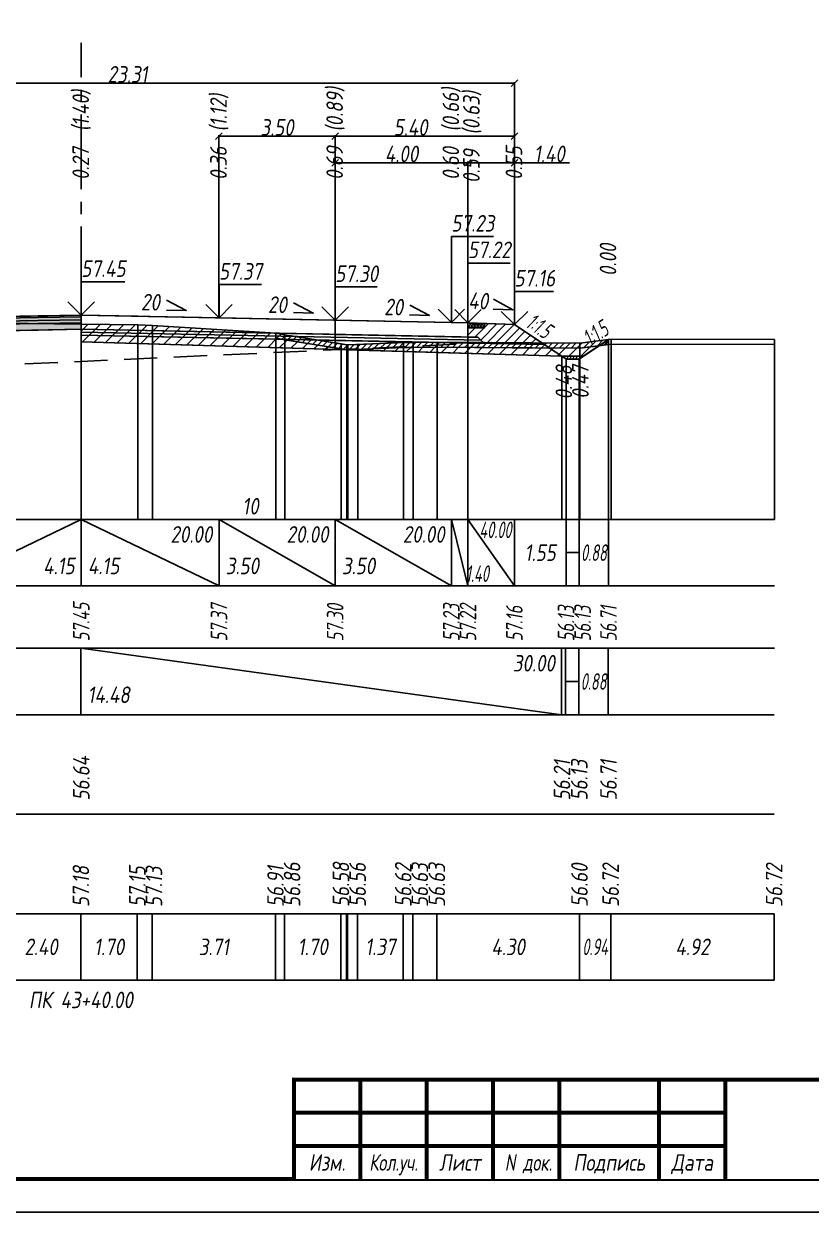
# Model space of a CAD drawing. Extents: x -717 to 1451, y -133302 to 233.
# Drawn here: x 159.3 to 277.9, y -68218.4 to -68039.3 of the extents above; entities that cross this region are included whole.
import ezdxf
from ezdxf.enums import TextEntityAlignment as Align

# ---------------------------------------------------------------- set-up
doc = ezdxf.new("R2010")
doc.units = 0
doc.linetypes.add('осевая2', pattern=[1.125, 0.75, -0.125, 0.125, -0.125])
doc.linetypes.add('штриховая', pattern=[0.75, 0.5, -0.25])
for name, color, linetype in [('Зарамочное оформление', 7, 'Continuous'), ('Интерполированный поперечник', 2, 'Continuous'), ('Код_510', 7, 'Continuous'), ('Код_514', 1, 'Continuous'), ('Код_516', 1, 'Continuous'), ('Контур_0', 7, 'Continuous'), ('Контур_2521', 7, 'Continuous'), ('Контур_2564', 7, 'Continuous'), ('Контур_2660', 7, 'Continuous'), ('Контур_2665', 7, 'Continuous'), ('Контур_400', 7, 'Continuous'), ('Контур_508', 7, 'Continuous'), ('Контур_512', 7, 'Continuous'), ('Контур_513', 7, 'Continuous'), ('Красный поперечник', 1, 'Continuous'), ('Объём_2501', 7, 'Continuous'), ('Объём_2564', 7, 'Continuous'), ('Объём_2650', 7, 'Continuous'), ('Объём_2660', 7, 'Continuous'), ('Объём_2661', 7, 'Continuous'), ('Объём_2662', 7, 'Continuous'), ('Объём_2663', 7, 'Continuous'), ('Объём_2664', 7, 'Continuous'), ('Объём_2665', 7, 'Continuous'), ('Объём_2666', 7, 'Continuous'), ('Объём_2753', 7, 'Continuous'), ('Ось', 1, 'осевая2'), ('Откосы', 7, 'Continuous'), ('Отметки покрытия', 7, 'Continuous'), ('Подписи поперечников', 7, 'Continuous'), ('Рабочие отметки', 7, 'Continuous'), ('Рабочие отметки доп.', 7, 'Continuous'), ('Слои выравнивания', 7, 'Continuous'), ('Таблица', 7, 'Continuous'), ('Уклоны проезжей части', 7, 'Continuous'), ('Черный поперечник', 3, 'Continuous')]:
    doc.layers.add(name, color=color, linetype=linetype)
for name, color, linetype, true_color in [('Контур_2540', 2, 'Continuous', 0xffff00), ('Контур_2560', 2, 'Continuous', 0xffff00), ('Контур_2561', 7, 'Continuous', 0xff8040), ('Контур_2562', 3, 'Continuous', 0x00ff00), ('Контур_2563', 7, 'Continuous', 0xff8000), ('Контур_2570', 7, 'Continuous', 0x80ff00), ('Контур_2725', 7, 'Continuous', 0x323232), ('Контур_2736', 4, 'Continuous', 0x00ffff), ('Контур_2760', 7, 'Continuous', 0x323232), ('Контур_2761', 7, 'Continuous', 0x323232), ('Контур_2762', 7, 'Continuous', 0x323232), ('Контур_2763', 7, 'Continuous', 0x323232), ('Контур_402', 7, 'Continuous', 0xff6464), ('Контур_703', 4, 'Continuous', 0x00ffff), ('Контур_707', 4, 'Continuous', 0x00ffff), ('Контур_720', 131, 'Continuous', 0xaaffff), ('Объём_2500', 7, 'Continuous', 0xc0c0c0), ('Объём_2520', 7, 'Continuous', 0x80ffff), ('Объём_2540', 2, 'Continuous', 0xffff00), ('Объём_2560', 2, 'Continuous', 0xffff00), ('Объём_2561', 7, 'Continuous', 0xff8040), ('Объём_2562', 3, 'Continuous', 0x00ff00), ('Объём_2563', 7, 'Continuous', 0xff8000), ('Объём_2570', 7, 'Continuous', 0x80ff00), ('Объём_2600', 7, 'Continuous', 0x808000), ('Объём_2620', 2, 'Continuous', 0xffff00), ('Объём_2746', 2, 'Continuous', 0xffff00)]:
    doc.layers.add(name, color=color, linetype=linetype, true_color=true_color)
doc.styles.get("Standard").update_dxf_attribs({"font": 'txt', "height": 2.5})
doc.styles.add('М', font='romand.shx', dxfattribs={"width": 0.8, "oblique": 10, "height": 2.5})
doc.dimstyles.get("Standard").update_dxf_attribs({"dimtxt": 0.18, "dimasz": 0.18, "dimexe": 0.18, "dimexo": 0.0625, "dimgap": 0.09, "dimtad": 0, "dimtih": 1, "dimtoh": 1, "dimdec": 4, "dimzin": 0, "dimdsep": 46, "dimtxsty": 'Standard', "dimcen": 0.09, "dimadec": 0, "dimazin": 0, "dimtfac": 1, "dimtdec": 4, "dimtofl": 0, "dimtmove": 0, "dimatfit": 3, "dimfxl": 1, "dimtolj": 1, "dimtzin": 0, "dimarcsym": 0})

# ---------------------------------------------------------------- blocks, each defined once
blk = doc.blocks.new('_Oblique')
at = {"color": 0, "linetype": 'ByBlock', "lineweight": -2}
blk.add_line((-0.5, -0.5), (0.5, 0.5), dxfattribs=at)
blk = doc.blocks.new('*D2939')
at = {"color": 0, "lineweight": -2, "transparency": 16777216}
for p, q in [((226.16, -68084.35), (226.16, -68060.05)), ((226.16, -68060.23), (233.16, -68060.23)), ((233.16, -68084.63), (233.16, -68060.05)), ((233.16, -68060.23), (241.44, -68060.23))]:
    blk.add_line(p, q, dxfattribs=at)
at = {"layer": 'Defpoints', "color": 0, "transparency": 16777216}
for p in [(233.16, -68060.23), (226.16, -68084.41), (233.16, -68084.69)]:
    blk.add_point(p, dxfattribs=at)
at = {"color": 0, "lineweight": -2, "transparency": 16777216, "rotation": 180}
blk.add_blockref('_Oblique', (226.16, -68060.23), dxfattribs=at)
at = {"color": 0, "lineweight": -2, "transparency": 16777216}
blk.add_blockref('_Oblique', (233.16, -68060.23), dxfattribs=at)
at = {"color": 0, "transparency": 16777216, "insert": (238.43, -68058.89), "char_height": 2.5, "width": 0.69, "attachment_point": 5, "style": 'М'}
blk.add_mtext('\\A1;1.40', dxfattribs=at)
blk = doc.blocks.new('*D2941')
at = {"color": 0, "lineweight": -2, "transparency": 16777216}
for p, q in [((206.16, -68083.95), (206.16, -68060.06)), ((206.16, -68060.24), (226.16, -68060.24)), ((226.16, -68084.35), (226.16, -68060.06))]:
    blk.add_line(p, q, dxfattribs=at)
at = {"layer": 'Defpoints', "color": 0, "transparency": 16777216}
for p in [(226.16, -68060.24), (206.16, -68084.01), (226.16, -68084.41)]:
    blk.add_point(p, dxfattribs=at)
at = {"color": 0, "lineweight": -2, "transparency": 16777216, "rotation": 180}
blk.add_blockref('_Oblique', (206.16, -68060.24), dxfattribs=at)
at = {"color": 0, "lineweight": -2, "transparency": 16777216}
blk.add_blockref('_Oblique', (226.16, -68060.24), dxfattribs=at)
at = {"color": 0, "transparency": 16777216, "insert": (216.16, -68058.9), "char_height": 2.5, "width": 0.72, "attachment_point": 5, "style": 'М'}
blk.add_mtext('\\A1;4.00', dxfattribs=at)
blk = doc.blocks.new('*D2943')
at = {"color": 0, "lineweight": -2, "transparency": 16777216}
for p, q in [((188.66, -68083.6), (188.66, -68056.06)), ((206.16, -68056.24), (188.66, -68056.24)), ((206.16, -68083.95), (206.16, -68056.06))]:
    blk.add_line(p, q, dxfattribs=at)
at = {"layer": 'Defpoints', "color": 0, "transparency": 16777216}
for p in [(188.66, -68056.24), (188.66, -68083.66), (206.16, -68084.01)]:
    blk.add_point(p, dxfattribs=at)
at = {"color": 0, "lineweight": -2, "transparency": 16777216, "rotation": 180}
blk.add_blockref('_Oblique', (188.66, -68056.24), dxfattribs=at)
at = {"color": 0, "lineweight": -2, "transparency": 16777216}
blk.add_blockref('_Oblique', (206.16, -68056.24), dxfattribs=at)
at = {"color": 0, "transparency": 16777216, "insert": (197.41, -68054.9), "char_height": 2.5, "width": 0.75, "attachment_point": 5, "style": 'М'}
blk.add_mtext('\\A1;3.50', dxfattribs=at)
blk = doc.blocks.new('*D2944')
at = {"color": 0, "lineweight": -2, "transparency": 16777216}
for p, q in [((206.16, -68083.95), (206.16, -68056.06)), ((233.16, -68056.24), (206.16, -68056.24)), ((233.16, -68084.63), (233.16, -68056.06))]:
    blk.add_line(p, q, dxfattribs=at)
at = {"layer": 'Defpoints', "color": 0, "transparency": 16777216}
for p in [(206.16, -68056.24), (206.16, -68084.01), (233.16, -68084.69)]:
    blk.add_point(p, dxfattribs=at)
at = {"color": 0, "lineweight": -2, "transparency": 16777216, "rotation": 180}
blk.add_blockref('_Oblique', (206.16, -68056.24), dxfattribs=at)
at = {"color": 0, "lineweight": -2, "transparency": 16777216}
blk.add_blockref('_Oblique', (233.16, -68056.24), dxfattribs=at)
at = {"color": 0, "transparency": 16777216, "insert": (217.53, -68054.9), "char_height": 2.5, "width": 0.75, "attachment_point": 5, "style": 'М'}
blk.add_mtext('\\A1;5.40', dxfattribs=at)
blk = doc.blocks.new('*D2946')
at = {"color": 0, "lineweight": -2, "transparency": 16777216}
for p, q in [((116.61, -68084.35), (116.61, -68048.06)), ((116.61, -68048.24), (233.16, -68048.24)), ((233.16, -68084.63), (233.16, -68048.06))]:
    blk.add_line(p, q, dxfattribs=at)
at = {"layer": 'Defpoints', "color": 0, "transparency": 16777216}
for p in [(233.16, -68048.24), (116.61, -68084.41), (233.16, -68084.69)]:
    blk.add_point(p, dxfattribs=at)
at = {"color": 0, "lineweight": -2, "transparency": 16777216, "rotation": 180}
blk.add_blockref('_Oblique', (116.61, -68048.24), dxfattribs=at)
at = {"color": 0, "lineweight": -2, "transparency": 16777216}
blk.add_blockref('_Oblique', (233.16, -68048.24), dxfattribs=at)
at = {"color": 0, "transparency": 16777216, "insert": (174.89, -68046.9), "char_height": 2.5, "width": 0.9, "attachment_point": 5, "style": 'М'}
blk.add_mtext('\\A1;23.31', dxfattribs=at)
blk = doc.blocks.new('Штамп')
at = {"linetype": 'Continuous'}
blk.add_wipeout([(199.95, -411.25), (384.95, -411.25), (384.95, -426.25), (199.95, -426.25)], dxfattribs=at).dxf.layer = 'Зарамочное оформление'
at = {"layer": 'Зарамочное оформление', "linetype": 'Continuous', "lineweight": -3, "const_width": 0.6, "flags": 128}
for points in [[(199.95, -426.25), (199.95, -411.25), (384.95, -411.25)], [(209.95, -411.25), (209.95, -426.25)], [(219.95, -411.25), (219.95, -426.25)], [(229.95, -411.25), (229.95, -426.25)], [(239.95, -411.25), (239.95, -426.25)], [(254.95, -411.25), (254.95, -426.25)], [(264.95, -411.25), (264.95, -426.25)], [(374.95, -411.25), (374.95, -426.25)], [(199.95, -416.25), (264.95, -416.25)], [(374.95, -418.25), (384.95, -418.25)], [(199.95, -421.25), (264.95, -421.25)]]:
    blk.add_lwpolyline(points, dxfattribs=at)
at = {"linetype": 'Continuous', "insert": (319.95, -419.17), "char_height": 5, "width": 110, "attachment_point": 5, "style": 'М'}
blk.add_mtext('{\\Q10;\\W0.8;43/23-Р-ЗП2-1}', dxfattribs=at)
at = {"layer": 'Зарамочное оформление', "linetype": 'Continuous', "style": 'М', "oblique": 10}
for s, width, p in [('Лист', 0.8, (379.95, -414.66)), ('Изм.', 0.8, (204.95, -423.75)), ('Кол.уч.', 0.7, (214.95, -423.75)), ('Лист', 0.8, (224.95, -423.75)), ('N док.', 0.7, (235.28, -423.75)), ('Подпись', 0.8, (247.45, -423.75)), ('Дата', 0.8, (259.95, -423.75))]:
    blk.add_text(s, height=2.5, dxfattribs=dict(at, width=width)).set_placement(p, align=Align.MIDDLE_CENTER)
blk = doc.blocks.new('шифр')
blk.add_blockref('Штамп', (0, -67847))

msp = doc.modelspace()

# ---------------------------------------------------------------- hatches: boundary and pattern name
at = {"layer": 'Объём_2563'}
h = msp.add_hatch(dxfattribs=at)
h.set_pattern_fill('ANSI31', color=256, scale=0.3)
h.paths.add_polyline_path([(228.582, -68087.444), (227.664, -68086.526), (226.164, -68086.496), (226.164, -68085.099), (228.664, -68085.099), (228.668, -68084.446), (233.164, -68084.626), (237.664, -68087.626)])
at = {"layer": 'Объём_2570'}
h = msp.add_hatch(dxfattribs=at)
h.set_pattern_fill('ANSI31', color=256, scale=0.2)
h.paths.add_polyline_path([(247.342, -68087.622), (243.021, -68088.189), (221.528, -68088.019), (217.929, -68088.053), (216.467, -68088.084), (208.059, -68088.445), (207.906, -68088.41), (198.593, -68086.894), (197.226, -68086.661), (197.226, -68085.911), (198.593, -68086.144), (207.906, -68087.66), (208.059, -68087.695), (216.467, -68087.334), (217.929, -68087.303), (221.528, -68087.269), (243.021, -68087.439), (247.342, -68086.872)])
at = {"layer": 'Объём_2600'}
h = msp.add_hatch(dxfattribs=at)
h.set_pattern_fill('ANSI31', color=6, scale=0.4)
h.paths.add_polyline_path([(208.011, -68088.434), (167.914, -68087.231), (167.914, -68084.551), (176.414, -68084.671), (178.651, -68084.781), (197.226, -68085.911), (197.226, -68086.661), (198.593, -68086.894), (207.906, -68088.41)])
h = msp.add_hatch(dxfattribs=at)
h.set_pattern_fill('HONEY', color=5, scale=0.3)
h.paths.add_polyline_path([(245.941, -68087.806), (247.342, -68086.872), (247.342, -68087.622)])
h = msp.add_hatch(dxfattribs=at)
h.set_pattern_fill('ANSI31', color=6, scale=0.4)
h.paths.add_polyline_path([(243.544, -68089.403), (240.33, -68089.403), (208.192, -68088.439), (216.467, -68088.084), (217.929, -68088.053), (221.528, -68088.019), (243.021, -68088.189), (245.941, -68087.806)])
at = {"layer": 'Объём_2620'}
h = msp.add_hatch(dxfattribs=at)
h.set_pattern_fill('ANSI31', color=2, scale=0.1)
h.paths.add_polyline_path([(240.33, -68089.403), (243.544, -68089.403), (242.937, -68089.808), (240.937, -68089.808)])
at = {"layer": 'Слои выравнивания'}
for color, points in [(2, [(130.525, -68083.929), (132.688, -68083.885), (147.164, -68083.596), (153.608, -68083.467), (155.911, -68083.421), (161.433, -68083.311), (167.914, -68083.181), (167.914, -68083.431), (161.433, -68083.561), (155.911, -68083.671), (153.608, -68083.717), (147.164, -68083.846), (132.688, -68084.135), (130.525, -68084.179)]), (3, [(130.525, -68084.179), (132.688, -68084.135), (147.164, -68083.846), (153.608, -68083.717), (155.911, -68083.671), (161.433, -68083.561), (167.914, -68083.431), (167.914, -68083.881), (161.433, -68084.011), (155.911, -68084.121), (153.608, -68084.167), (147.164, -68084.296), (132.688, -68084.585), (130.525, -68084.629)]), (4, [(130.525, -68084.629), (132.688, -68084.585), (147.164, -68084.296), (153.608, -68084.167), (155.911, -68084.121), (161.433, -68084.011), (167.914, -68083.881), (167.914, -68084.331), (161.433, -68084.461), (155.911, -68084.571), (153.608, -68084.617), (147.164, -68084.746), (132.688, -68085.035), (130.525, -68085.079)]), (5, [(130.525, -68085.079), (132.688, -68085.035), (147.164, -68084.746), (153.608, -68084.617), (155.911, -68084.571), (161.433, -68084.461), (167.914, -68084.331), (167.914, -68085.331), (161.433, -68085.461), (155.911, -68085.571), (153.608, -68085.617), (147.164, -68085.746), (132.688, -68086.035), (130.525, -68086.079)])]:
    msp.add_hatch(color=color, dxfattribs=at).paths.add_polyline_path(points)

# ---------------------------------------------------------------- linework, layer by layer
at = {"flags": 128}
msp.add_lwpolyline([(-30.054, -68218.421), (389.946, -68218.421), (389.946, -67921.421), (-30.054, -67921.421)], close=True, dxfattribs=at)
at = {"const_width": 0.6, "flags": 128}
msp.add_lwpolyline([(-10.054, -68213.421), (384.946, -68213.421), (384.946, -67926.421), (-10.054, -67926.421)], close=True, dxfattribs=at)
at = {"layer": 'Код_510'}
for p, q in [((167.859, -68183.421), (167.859, -68173.421)), ((176.36, -68183.421), (176.36, -68173.421)), ((178.597, -68183.421), (178.597, -68173.421)), ((197.172, -68183.421), (197.172, -68173.421)), ((198.539, -68183.421), (198.539, -68173.421)), ((207.033, -68183.421), (207.033, -68173.421)), ((207.851, -68183.421), (207.851, -68173.421)), ((208.005, -68183.421), (208.005, -68173.421)), ((209.543, -68183.421), (209.543, -68173.421)), ((216.413, -68183.421), (216.413, -68173.421)), ((217.875, -68183.421), (217.875, -68173.421)), ((221.474, -68183.421), (221.474, -68173.421)), ((242.966, -68183.421), (242.966, -68173.421)), ((247.668, -68183.421), (247.668, -68173.421)), ((272.288, -68183.421), (272.288, -68173.421))]:
    msp.add_line(p, q, dxfattribs=at)
at = {"layer": 'Код_514'}
for p, q in [((147.164, -68124), (167.914, -68114)), ((167.914, -68124), (167.914, -68114)), ((167.914, -68114), (188.664, -68124)), ((188.664, -68124), (188.664, -68114)), ((188.664, -68114), (206.164, -68124)), ((206.164, -68124), (206.164, -68114)), ((206.164, -68114), (223.664, -68124)), ((223.664, -68124), (223.664, -68114)), ((223.664, -68114), (226.164, -68124)), ((226.164, -68124), (226.164, -68114)), ((226.164, -68114), (233.164, -68124)), ((233.164, -68124), (233.164, -68114)), ((240.937, -68124), (240.937, -68114)), ((242.937, -68124), (242.937, -68114)), ((247.342, -68124), (247.342, -68114)), ((240.937, -68119), (242.937, -68119))]:
    msp.add_line(p, q, dxfattribs=at)
at = {"layer": 'Код_516'}
for p, q in [((167.859, -68143.421), (167.859, -68133.421)), ((167.859, -68133.421), (240.276, -68143.421)), ((240.276, -68143.421), (240.276, -68133.421)), ((240.883, -68143.421), (240.883, -68133.421)), ((242.883, -68143.421), (242.883, -68133.421)), ((247.288, -68143.421), (247.288, -68133.421)), ((240.883, -68138.421), (242.883, -68138.421))]:
    msp.add_line(p, q, dxfattribs=at)
at = {"layer": 'Контур_0', "color": 18, "true_color": 0x000000, "flags": 128}
for points in [[(223.664, -68086.446), (167.914, -68085.331), (167.914, -68083.181), (226.164, -68084.346), (226.164, -68086.496), (223.664, -68086.446), (223.664, -68086.446)], [(226.164, -68087.396), (167.914, -68086.231), (167.914, -68085.331), (227.664, -68086.526), (228.582, -68087.444), (226.164, -68087.396), (226.164, -68087.396)], [(226.164, -68086.496), (227.664, -68086.526), (228.582, -68087.444), (237.664, -68087.626)]]:
    msp.add_lwpolyline(points, dxfattribs=at)
at = {"layer": 'Контур_2521', "color": 18, "true_color": 0x000000, "flags": 128}
msp.add_lwpolyline([(167.914, -68085.781), (228.123, -68086.985)], dxfattribs=at)
at = {"layer": 'Контур_2540', "flags": 128}
msp.add_lwpolyline([(167.914, -68087.231), (167.914, -68086.231), (237.664, -68087.626), (240.33, -68089.403), (167.914, -68087.231), (167.914, -68087.231)], dxfattribs=at)
at = {"layer": 'Контур_2560', "flags": 128}
msp.add_lwpolyline([(226.164, -68084.346), (233.164, -68084.626), (233.164, -68084.626), (233.164, -68084.626)], dxfattribs=at)
at = {"layer": 'Контур_2561', "flags": 128}
msp.add_lwpolyline([(226.164, -68084.346), (226.164, -68084.346), (233.164, -68084.626), (233.164, -68084.626), (226.164, -68084.346)], dxfattribs=at)
at = {"layer": 'Контур_2562', "flags": 128}
msp.add_lwpolyline([(233.164, -68084.626), (233.164, -68084.626), (233.164, -68084.626), (233.164, -68084.626), (233.164, -68084.626)], dxfattribs=at)
at = {"layer": 'Контур_2563', "flags": 128}
msp.add_lwpolyline([(228.582, -68087.444), (227.664, -68086.526), (226.164, -68086.496), (226.164, -68084.346), (233.164, -68084.626), (237.664, -68087.626), (228.582, -68087.444), (228.582, -68087.444)], dxfattribs=at)
at = {"layer": 'Контур_2564', "flags": 128}
msp.add_lwpolyline([(226.164, -68084.346), (233.164, -68084.626)], dxfattribs=at)
at = {"layer": 'Контур_2570', "flags": 128}
msp.add_lwpolyline([(155.911, -68084.383), (167.914, -68084.551), (176.414, -68084.671), (178.651, -68084.781), (197.226, -68085.911), (197.226, -68086.661), (198.593, -68086.894), (207.087, -68088.275), (207.906, -68088.41), (208.059, -68088.445), (209.598, -68088.382), (216.467, -68088.084), (217.929, -68088.053), (221.528, -68088.019), (243.021, -68088.189), (247.722, -68087.572), (272.342, -68087.617)], dxfattribs=at)
at = {"layer": 'Контур_2660', "flags": 128}
msp.add_lwpolyline([(167.914, -68087.231), (240.33, -68089.403)], dxfattribs=at)
at = {"layer": 'Контур_2665', "flags": 128}
msp.add_lwpolyline([(233.164, -68084.626), (233.164, -68084.626)], dxfattribs=at)
at = {"layer": 'Контур_2725', "flags": 128}
msp.add_lwpolyline([(130.525, -68086.079), (132.688, -68086.035), (147.164, -68085.746), (153.608, -68085.617), (155.911, -68085.571), (161.433, -68085.461), (167.914, -68085.331)], dxfattribs=at)
at = {"layer": 'Контур_2736', "flags": 128}
msp.add_lwpolyline([(233.164, -68084.626), (237.316, -68087.394), (237.316, -68087.394), (240.937, -68089.808)], dxfattribs=at)
at = {"layer": 'Контур_2760', "flags": 128}
msp.add_lwpolyline([(130.525, -68083.929), (132.688, -68083.885), (147.164, -68083.596), (153.608, -68083.467), (155.911, -68083.421), (161.433, -68083.311), (167.914, -68083.181)], dxfattribs=at)
at = {"layer": 'Контур_2761', "flags": 128}
msp.add_lwpolyline([(130.525, -68084.179), (132.688, -68084.135), (147.164, -68083.846), (153.608, -68083.717), (155.911, -68083.671), (161.433, -68083.561), (167.914, -68083.431)], dxfattribs=at)
at = {"layer": 'Контур_2762', "flags": 128}
msp.add_lwpolyline([(130.525, -68084.629), (132.688, -68084.585), (147.164, -68084.296), (153.608, -68084.167), (155.911, -68084.121), (161.433, -68084.011), (167.914, -68083.881)], dxfattribs=at)
at = {"layer": 'Контур_2763', "flags": 128}
msp.add_lwpolyline([(130.525, -68085.079), (132.688, -68085.035), (147.164, -68084.746), (153.608, -68084.617), (155.911, -68084.571), (161.433, -68084.461), (167.914, -68084.331)], dxfattribs=at)
at = {"layer": 'Контур_400', "flags": 128}
for points in [[(123.61, -68084.067), (126.11, -68084.017), (126.11, -68084.017), (129.664, -68083.946), (129.664, -68083.946), (129.664, -68083.946), (129.664, -68083.946), (147.164, -68083.596), (167.914, -68083.181)], [(167.914, -68083.181), (188.664, -68083.596), (206.164, -68083.946), (206.164, -68083.946), (206.164, -68083.946), (206.164, -68083.946), (223.664, -68084.296), (223.664, -68084.296), (226.164, -68084.346)]]:
    msp.add_lwpolyline(points, dxfattribs=at)
at = {"layer": 'Контур_402', "flags": 128}
msp.add_lwpolyline([(109.663, -68088.979), (130.525, -68088.353), (130.525, -68086.079), (167.914, -68085.331), (167.914, -68087.231), (240.33, -68089.403)], dxfattribs=at)
at = {"layer": 'Контур_508', "flags": 128}
msp.add_lwpolyline([(103.437, -68093.129), (109.663, -68088.979), (130.525, -68088.353), (130.525, -68086.079), (167.914, -68085.331), (167.914, -68087.231), (240.33, -68089.403), (240.937, -68089.808), (242.937, -68089.808), (247.342, -68086.872)], dxfattribs=at)
at = {"layer": 'Контур_512', "flags": 128}
msp.add_lwpolyline([(167.914, -68087.231), (240.33, -68089.403), (240.937, -68089.808), (242.937, -68089.808), (247.342, -68086.872)], dxfattribs=at)
at = {"layer": 'Контур_513', "flags": 128}
msp.add_lwpolyline([(103.437, -68093.129), (109.663, -68088.979), (130.525, -68088.353), (130.525, -68086.079), (167.914, -68085.331), (167.914, -68087.231), (240.33, -68089.403), (240.937, -68089.808), (242.937, -68089.808), (247.342, -68086.872)], dxfattribs=at)
at = {"layer": 'Контур_703', "flags": 128}
for points in [[(233.164, -68084.626), (237.316, -68087.394)], [(237.316, -68087.394), (240.937, -68089.808)]]:
    msp.add_lwpolyline(points, dxfattribs=at)
at = {"layer": 'Контур_707', "flags": 128}
msp.add_lwpolyline([(242.937, -68089.808), (247.342, -68086.872)], dxfattribs=at)
at = {"layer": 'Контур_720', "flags": 128}
msp.add_lwpolyline([(240.937, -68089.808), (242.937, -68089.808)], dxfattribs=at)
at = {"layer": 'Красный поперечник'}
for p, q in [((147.164, -68083.596), (167.914, -68083.181)), ((167.914, -68083.181), (188.664, -68083.596)), ((188.664, -68083.596), (206.164, -68083.946)), ((206.164, -68083.946), (223.664, -68084.296)), ((223.664, -68084.296), (226.164, -68084.346)), ((226.164, -68084.346), (233.164, -68084.626)), ((233.164, -68084.626), (240.937, -68089.808)), ((167.914, -68087.231), (167.914, -68114)), ((242.937, -68089.808), (247.342, -68086.872)), ((247.342, -68086.872), (247.342, -68114)), ((240.33, -68089.403), (240.33, -68114)), ((240.937, -68089.808), (240.937, -68114)), ((240.937, -68089.808), (242.937, -68089.808)), ((242.937, -68089.808), (242.937, -68114))]:
    msp.add_line(p, q, dxfattribs=at)
at = {"layer": 'Объём_2500', "color": 18, "true_color": 0x000000, "flags": 128}
for points in [[(223.664, -68086.446), (167.914, -68085.331), (167.914, -68083.181), (226.164, -68084.346), (226.164, -68086.496), (223.664, -68086.446), (223.664, -68086.446)], [(206.164, -68083.946), (226.164, -68084.346), (226.164, -68086.496), (223.664, -68086.446), (223.664, -68086.446), (223.664, -68086.446), (206.164, -68086.096), (206.164, -68083.946)]]:
    msp.add_lwpolyline(points, dxfattribs=at)
at = {"layer": 'Объём_2501', "flags": 128}
for points in [[(123.61, -68084.067), (126.11, -68084.017), (126.11, -68084.017), (129.664, -68083.946), (129.664, -68083.946), (129.664, -68083.946), (129.664, -68083.946), (147.164, -68083.596), (167.914, -68083.181)], [(167.914, -68083.181), (188.664, -68083.596), (206.164, -68083.946), (206.164, -68083.946), (206.164, -68083.946), (206.164, -68083.946), (223.664, -68084.296), (223.664, -68084.296), (226.164, -68084.346)], [(206.164, -68083.946), (223.664, -68084.296), (223.664, -68084.296), (226.164, -68084.346)]]:
    msp.add_lwpolyline(points, dxfattribs=at)
at = {"layer": 'Объём_2520', "color": 250, "flags": 128}
for points in [[(226.164, -68087.396), (167.914, -68086.231), (167.914, -68085.331), (227.664, -68086.526), (228.582, -68087.444), (226.164, -68087.396), (226.164, -68087.396)], [(206.164, -68086.096), (227.664, -68086.526), (228.582, -68087.444), (226.164, -68087.396), (226.164, -68087.396), (226.164, -68087.396), (206.164, -68086.996), (206.164, -68086.096)]]:
    msp.add_lwpolyline(points, dxfattribs=at)
at = {"layer": 'Объём_2540', "flags": 128}
for points in [[(167.914, -68087.231), (167.914, -68086.231), (237.664, -68087.626), (240.33, -68089.403), (167.914, -68087.231), (167.914, -68087.231)], [(206.164, -68086.996), (237.664, -68087.626), (240.33, -68089.403), (206.164, -68088.378), (206.164, -68086.996)]]:
    msp.add_lwpolyline(points, dxfattribs=at)
at = {"layer": 'Объём_2560', "flags": 128}
msp.add_lwpolyline([(226.164, -68084.346), (233.164, -68084.626), (233.164, -68084.626), (233.164, -68084.626)], dxfattribs=at)
msp.add_lwpolyline([(226.164, -68084.346), (233.164, -68084.626), (233.164, -68084.626), (233.164, -68084.626)], dxfattribs=at)
at = {"layer": 'Объём_2561', "flags": 128}
msp.add_lwpolyline([(226.164, -68084.346), (226.164, -68084.346), (233.164, -68084.626), (233.164, -68084.626), (226.164, -68084.346)], dxfattribs=at)
msp.add_lwpolyline([(226.164, -68084.346), (226.164, -68084.346), (233.164, -68084.626), (233.164, -68084.626), (226.164, -68084.346)], dxfattribs=at)
at = {"layer": 'Объём_2562', "flags": 128}
msp.add_lwpolyline([(233.164, -68084.626), (233.164, -68084.626), (233.164, -68084.626), (233.164, -68084.626), (233.164, -68084.626)], dxfattribs=at)
msp.add_lwpolyline([(233.164, -68084.626), (233.164, -68084.626), (233.164, -68084.626), (233.164, -68084.626), (233.164, -68084.626)], dxfattribs=at)
at = {"layer": 'Объём_2563', "color": 250, "flags": 128}
for points in [[(228.582, -68087.444), (227.664, -68086.526), (226.164, -68086.496), (226.164, -68084.346), (233.164, -68084.626), (237.664, -68087.626), (228.582, -68087.444), (228.582, -68087.444)], [(228.582, -68087.444), (227.664, -68086.526), (226.164, -68086.496), (226.164, -68085.099), (228.664, -68085.099), (228.668, -68084.446), (233.164, -68084.626), (237.664, -68087.626), (228.582, -68087.444), (228.582, -68087.444)]]:
    msp.add_lwpolyline(points, dxfattribs=at)
at = {"layer": 'Объём_2564', "flags": 128}
msp.add_lwpolyline([(226.164, -68084.346), (233.164, -68084.626)], dxfattribs=at)
msp.add_lwpolyline([(226.164, -68084.346), (233.164, -68084.626)], dxfattribs=at)
at = {"layer": 'Объём_2570', "flags": 128}
for points in [[(247.342, -68087.622), (243.021, -68088.189), (221.528, -68088.019), (217.929, -68088.053), (216.467, -68088.084), (208.059, -68088.445), (207.906, -68088.41), (198.593, -68086.894), (197.226, -68086.661), (197.226, -68085.911), (198.593, -68086.144), (207.906, -68087.66), (208.059, -68087.695), (216.467, -68087.334), (217.929, -68087.303), (221.528, -68087.269), (243.021, -68087.439), (247.342, -68086.872), (247.342, -68087.622), (247.342, -68087.622)], [(206.164, -68087.377), (207.906, -68087.66), (208.059, -68087.695), (216.467, -68087.334), (217.929, -68087.303), (221.528, -68087.269), (243.021, -68087.439), (247.342, -68086.872), (247.342, -68087.622), (247.342, -68087.622), (247.342, -68087.622), (243.021, -68088.189), (221.528, -68088.019), (217.929, -68088.053), (216.467, -68088.084), (208.059, -68088.445), (207.906, -68088.41), (206.164, -68088.127), (206.164, -68087.377)]]:
    msp.add_lwpolyline(points, dxfattribs=at)
at = {"layer": 'Объём_2600', "color": 5, "flags": 128}
for points in [[(245.941, -68087.806), (247.342, -68086.872), (247.342, -68087.622), (245.941, -68087.806), (245.941, -68087.806)], [(245.941, -68087.806), (247.342, -68086.872), (247.342, -68087.622), (245.941, -68087.806), (245.941, -68087.806)], [(208.192, -68088.439), (208.059, -68088.445), (208.011, -68088.434), (208.192, -68088.439), (208.192, -68088.439)], [(208.192, -68088.439), (208.059, -68088.445), (208.011, -68088.434), (208.192, -68088.439), (208.192, -68088.439)]]:
    msp.add_lwpolyline(points, dxfattribs=at)
at = {"layer": 'Объём_2620', "flags": 128}
msp.add_lwpolyline([(240.33, -68089.403), (243.544, -68089.403), (242.937, -68089.808), (240.937, -68089.808), (240.33, -68089.403), (240.33, -68089.403)], dxfattribs=at)
msp.add_lwpolyline([(240.33, -68089.403), (243.544, -68089.403), (242.937, -68089.808), (240.937, -68089.808), (240.33, -68089.403), (240.33, -68089.403)], dxfattribs=at)
at = {"layer": 'Объём_2650', "color": 6, "flags": 128}
for points in [[(208.011, -68088.434), (167.914, -68087.231), (167.914, -68084.551), (176.414, -68084.671), (178.651, -68084.781), (197.226, -68085.911), (197.226, -68086.661), (198.593, -68086.894), (207.906, -68088.41), (208.011, -68088.434), (208.011, -68088.434)], [(206.164, -68088.127), (207.906, -68088.41), (208.011, -68088.434), (208.011, -68088.434), (208.011, -68088.434), (206.164, -68088.378), (206.164, -68088.127)], [(243.544, -68089.403), (240.33, -68089.403), (208.192, -68088.439), (216.467, -68088.084), (217.929, -68088.053), (221.528, -68088.019), (243.021, -68088.189), (245.941, -68087.806), (243.544, -68089.403), (243.544, -68089.403)], [(243.544, -68089.403), (240.33, -68089.403), (208.192, -68088.439), (216.467, -68088.084), (217.929, -68088.053), (221.528, -68088.019), (243.021, -68088.189), (245.941, -68087.806), (243.544, -68089.403), (243.544, -68089.403)]]:
    msp.add_lwpolyline(points, dxfattribs=at)
at = {"layer": 'Объём_2660', "flags": 128}
for points in [[(167.914, -68087.231), (240.33, -68089.403)], [(206.164, -68088.378), (240.33, -68089.403)]]:
    msp.add_lwpolyline(points, dxfattribs=at)
at = {"layer": 'Объём_2661', "flags": 128}
msp.add_lwpolyline([(233.164, -68084.626), (237.316, -68087.394), (240.33, -68089.403)], dxfattribs=at)
msp.add_lwpolyline([(233.164, -68084.626), (237.316, -68087.394), (240.33, -68089.403)], dxfattribs=at)
at = {"layer": 'Объём_2662', "flags": 128}
msp.add_lwpolyline([(243.544, -68089.403), (247.342, -68086.872)], dxfattribs=at)
msp.add_lwpolyline([(243.544, -68089.403), (247.342, -68086.872)], dxfattribs=at)
at = {"layer": 'Объём_2663', "flags": 128}
for points in [[(240.33, -68089.403), (240.937, -68089.808)], [(240.33, -68089.403), (240.937, -68089.808)], [(242.937, -68089.808), (243.544, -68089.403)], [(242.937, -68089.808), (243.544, -68089.403)]]:
    msp.add_lwpolyline(points, dxfattribs=at)
at = {"layer": 'Объём_2664', "flags": 128}
msp.add_lwpolyline([(240.937, -68089.808), (242.937, -68089.808)], dxfattribs=at)
msp.add_lwpolyline([(240.937, -68089.808), (242.937, -68089.808)], dxfattribs=at)
at = {"layer": 'Объём_2665', "flags": 128}
msp.add_lwpolyline([(233.164, -68084.626), (233.164, -68084.626)], dxfattribs=at)
msp.add_lwpolyline([(233.164, -68084.626), (233.164, -68084.626)], dxfattribs=at)
at = {"layer": 'Объём_2666', "flags": 128}
msp.add_lwpolyline([(233.164, -68084.626), (237.316, -68087.394), (237.316, -68087.394), (240.33, -68089.403)], dxfattribs=at)
msp.add_lwpolyline([(233.164, -68084.626), (237.316, -68087.394), (237.316, -68087.394), (240.33, -68089.403)], dxfattribs=at)
at = {"layer": 'Объём_2746', "flags": 128}
for points in [[(178.651, -68084.781), (197.226, -68085.911), (197.226, -68086.661), (198.593, -68086.894), (207.906, -68088.41), (208.011, -68088.434), (176.414, -68087.486), (176.414, -68084.671), (178.651, -68084.781), (178.651, -68084.781)], [(206.164, -68088.127), (207.906, -68088.41), (208.011, -68088.434), (206.164, -68088.378), (206.164, -68088.127)], [(238.454, -68088.153), (240.33, -68089.403), (208.192, -68088.439), (216.467, -68088.084), (217.929, -68088.053), (221.528, -68088.019), (238.454, -68088.153), (238.454, -68088.153)], [(238.454, -68088.153), (240.33, -68089.403), (208.192, -68088.439), (216.467, -68088.084), (217.929, -68088.053), (221.528, -68088.019), (238.454, -68088.153), (238.454, -68088.153)]]:
    msp.add_lwpolyline(points, dxfattribs=at)
at = {"layer": 'Объём_2753', "flags": 128}
msp.add_lwpolyline([(176.414, -68083.351), (167.914, -68083.181)], dxfattribs=at)
at = {"layer": 'Ось', "ltscale": 15}
msp.add_line((167.914, -68097.971), (167.914, -68042.152), dxfattribs=at)
at = {"layer": 'Отметки покрытия', "color": 1}
for p, q in [((223.664, -68084.296), (223.664, -68071.346)), ((223.664, -68071.346), (230.014, -68071.346)), ((226.164, -68084.346), (226.164, -68075.346)), ((226.164, -68075.346), (232.514, -68075.346)), ((167.914, -68083.181), (167.914, -68078.181)), ((167.914, -68078.181), (174.464, -68078.181)), ((188.664, -68083.596), (188.664, -68078.596)), ((188.664, -68078.596), (195.064, -68078.596)), ((206.164, -68083.946), (206.164, -68078.946)), ((206.164, -68078.946), (212.514, -68078.946)), ((233.164, -68084.626), (233.164, -68079.626)), ((233.164, -68079.626), (239.064, -68079.626)), ((167.914, -68083.181), (165.914, -68081.181)), ((167.914, -68083.181), (169.914, -68081.181)), ((188.664, -68083.596), (186.664, -68081.596)), ((188.664, -68083.596), (190.664, -68081.596)), ((206.164, -68083.946), (204.164, -68081.946)), ((206.164, -68083.946), (208.164, -68081.946)), ((223.664, -68084.296), (221.664, -68082.296)), ((223.664, -68084.296), (225.664, -68082.296)), ((226.164, -68084.346), (224.164, -68082.346)), ((226.164, -68084.346), (228.164, -68082.346)), ((233.164, -68084.626), (231.164, -68082.626)), ((233.164, -68084.626), (235.164, -68082.626))]:
    msp.add_line(p, q, dxfattribs=at)
at = {"layer": 'Слои выравнивания'}
for p, q in [((167.914, -68083.181), (167.914, -68114)), ((226.164, -68084.346), (226.164, -68114))]:
    msp.add_line(p, q, dxfattribs=at)
at = {"layer": 'Слои выравнивания', "color": 2, "flags": 128}
msp.add_lwpolyline([(130.525, -68083.929), (132.688, -68083.885), (147.164, -68083.596), (153.608, -68083.467), (155.911, -68083.421), (161.433, -68083.311), (167.914, -68083.181), (167.914, -68083.431), (161.433, -68083.561), (155.911, -68083.671), (153.608, -68083.717), (147.164, -68083.846), (132.688, -68084.135), (130.525, -68084.179)], close=True, dxfattribs=at)
at = {"layer": 'Слои выравнивания', "color": 3, "flags": 128}
msp.add_lwpolyline([(130.525, -68084.179), (132.688, -68084.135), (147.164, -68083.846), (153.608, -68083.717), (155.911, -68083.671), (161.433, -68083.561), (167.914, -68083.431), (167.914, -68083.881), (161.433, -68084.011), (155.911, -68084.121), (153.608, -68084.167), (147.164, -68084.296), (132.688, -68084.585), (130.525, -68084.629)], close=True, dxfattribs=at)
at = {"layer": 'Слои выравнивания', "color": 4, "flags": 128}
msp.add_lwpolyline([(130.525, -68084.629), (132.688, -68084.585), (147.164, -68084.296), (153.608, -68084.167), (155.911, -68084.121), (161.433, -68084.011), (167.914, -68083.881), (167.914, -68084.331), (161.433, -68084.461), (155.911, -68084.571), (153.608, -68084.617), (147.164, -68084.746), (132.688, -68085.035), (130.525, -68085.079)], close=True, dxfattribs=at)
at = {"layer": 'Слои выравнивания', "color": 5, "flags": 128}
msp.add_lwpolyline([(130.525, -68085.079), (132.688, -68085.035), (147.164, -68084.746), (153.608, -68084.617), (155.911, -68084.571), (161.433, -68084.461), (167.914, -68084.331), (167.914, -68085.331), (161.433, -68085.461), (155.911, -68085.571), (153.608, -68085.617), (147.164, -68085.746), (132.688, -68086.035), (130.525, -68086.079)], close=True, dxfattribs=at)
at = {"layer": 'Таблица'}
for p, q in [((78.437, -68114), (272.342, -68114)), ((78.437, -68124), (272.342, -68124)), ((78.437, -68133.421), (272.342, -68133.421)), ((78.382, -68143.421), (272.288, -68143.421)), ((78.382, -68158.421), (272.288, -68158.421)), ((78.382, -68173.421), (272.288, -68173.421)), ((78.382, -68183.421), (272.288, -68183.421))]:
    msp.add_line(p, q, dxfattribs=at)
at = {"layer": 'Уклоны проезжей части', "color": 1, "flags": 128}
for points in [[(180.736, -68082.436), (183.736, -68082.496), (180.766, -68080.936)], [(199.861, -68082.818), (202.861, -68082.878), (199.891, -68081.318)], [(217.361, -68083.168), (220.361, -68083.228), (217.391, -68081.668)], [(229.945, -68082.271), (232.943, -68082.391), (230.005, -68080.772)]]:
    msp.add_lwpolyline(points, dxfattribs=at)
at = {"layer": 'Черный поперечник', "color": 7}
for p, q in [((167.914, -68084.551), (167.914, -68114)), ((176.414, -68084.671), (176.414, -68114)), ((178.651, -68084.781), (178.651, -68114)), ((197.226, -68085.911), (197.226, -68114)), ((198.593, -68086.144), (198.593, -68114)), ((207.087, -68087.525), (207.087, -68114)), ((207.906, -68087.66), (207.906, -68114)), ((208.059, -68087.695), (208.059, -68114)), ((209.598, -68087.632), (209.598, -68114)), ((216.467, -68087.334), (216.467, -68114)), ((217.929, -68087.303), (217.929, -68114)), ((221.528, -68087.269), (221.528, -68114)), ((243.021, -68087.439), (243.021, -68114)), ((247.722, -68086.822), (247.722, -68114)), ((272.342, -68086.867), (272.342, -68114))]:
    msp.add_line(p, q, dxfattribs=at)
at = {"layer": 'Черный поперечник', "flags": 128}
msp.add_lwpolyline([(155.911, -68084.383), (167.914, -68084.551), (176.414, -68084.671), (178.651, -68084.781), (197.226, -68085.911), (198.593, -68086.144), (207.087, -68087.525), (207.906, -68087.66), (208.059, -68087.695), (209.598, -68087.632), (216.467, -68087.334), (217.929, -68087.303), (221.528, -68087.269), (243.021, -68087.439), (247.722, -68086.822), (272.342, -68086.867)], dxfattribs=at)

# ---------------------------------------------------------------- texts
at = {"layer": 'Код_510', "style": 'М', "oblique": 10, "width": 0.8}
for s, p in [('57.18', (167.859, -68172.421)), ('57.15', (176.36, -68172.421)), ('57.13', (178.86, -68172.421)), ('56.91', (197.172, -68172.421)), ('56.86', (199.672, -68172.421)), ('56.58', (207.033, -68172.421)), ('56.56', (209.543, -68172.421)), ('56.62', (216.413, -68172.421)), ('56.63', (218.913, -68172.421)), ('56.63', (221.474, -68172.421)), ('56.60', (242.966, -68172.421)), ('56.72', (247.668, -68172.421)), ('56.72', (272.288, -68172.421))]:
    msp.add_text(s, height=2.5, rotation=90, dxfattribs=at).set_placement(p, align=Align.MIDDLE_LEFT)
at = {"layer": 'Код_510', "style": 'М', "oblique": 10}
for s, width, p in [('2.40', 0.8, (161.858, -68178.421)), ('1.70', 0.8, (172.11, -68178.421)), ('3.71', 0.8, (187.884, -68178.421)), ('1.70', 0.8, (202.786, -68178.421)), ('1.37', 0.8, (212.978, -68178.421)), ('4.30', 0.8, (232.22, -68178.421)), ('0.94', 0.6, (245.317, -68178.421)), ('4.92', 0.8, (259.978, -68178.421))]:
    msp.add_text(s, height=2.5, dxfattribs=dict(at, width=width)).set_placement(p, align=Align.MIDDLE_CENTER)
at = {"layer": 'Код_514', "style": 'М', "oblique": 10}
for s, width, p in [('40.00', 0.6, (232.725, -68114.31)), ('20.00', 0.8, (187.664, -68115)), ('20.00', 0.8, (205.164, -68115)), ('20.00', 0.8, (222.664, -68115))]:
    msp.add_text(s, height=2.5, dxfattribs=dict(at, width=width)).set_placement(p, align=Align.TOP_RIGHT)
for s, width, p in [('1.55', 0.8, (237.05, -68119)), ('0.88', 0.6, (245.139, -68119))]:
    msp.add_text(s, height=2.5, dxfattribs=dict(at, width=width)).set_placement(p, align=Align.MIDDLE_CENTER)
at = {"layer": 'Код_514', "style": 'М', "oblique": 10, "width": 0.8}
msp.add_text('4.15', height=2.5, dxfattribs=at).set_placement((166.914, -68123), align=Align.BOTTOM_RIGHT)
at = {"layer": 'Код_514', "style": 'М', "oblique": 10}
for s, width, p in [('4.15', 0.8, (168.914, -68123)), ('3.50', 0.8, (189.664, -68123)), ('3.50', 0.8, (207.164, -68123)), ('1.40', 0.6, (225.826, -68124.165))]:
    msp.add_text(s, height=2.5, dxfattribs=dict(at, width=width)).set_placement(p, align=Align.BOTTOM_LEFT)
at = {"layer": 'Код_514', "style": 'М', "oblique": 10, "width": 0.7}
for s, p in [('57.45', (167.914, -68132.382)), ('57.37', (188.664, -68132.382)), ('57.30', (206.164, -68132.382)), ('57.23', (223.664, -68132.382)), ('57.22', (226.164, -68132.382)), ('57.16', (233.164, -68132.382)), ('56.13', (240.937, -68132.382)), ('56.13', (243.437, -68132.382)), ('56.71', (247.342, -68132.382))]:
    msp.add_text(s, height=2.5, rotation=90, dxfattribs=at).set_placement(p, align=Align.MIDDLE_LEFT)
at = {"layer": 'Код_516', "style": 'М', "oblique": 10, "width": 0.8}
msp.add_text('30.00', height=2.5, dxfattribs=at).set_placement((239.276, -68134.421), align=Align.TOP_RIGHT)
at = {"layer": 'Код_516', "style": 'М', "oblique": 10, "width": 0.6}
msp.add_text('0.88', height=2.5, dxfattribs=at).set_placement((245.085, -68138.421), align=Align.MIDDLE_CENTER)
at = {"layer": 'Код_516', "style": 'М', "oblique": 10, "width": 0.8}
msp.add_text('14.48', height=2.5, dxfattribs=at).set_placement((168.859, -68142.421), align=Align.BOTTOM_LEFT)
for s, p in [('56.64', (167.914, -68156.371)), ('56.21', (240.33, -68156.371)), ('56.13', (242.937, -68156.371)), ('56.71', (247.342, -68156.371))]:
    msp.add_text(s, height=2.5, rotation=90, dxfattribs=at).set_placement(p, align=Align.MIDDLE_LEFT)
at = {"layer": 'Откосы', "color": 1, "style": 'М', "oblique": 10}
for s, rotation, width, p in [('20', 358.85423, 0.8, (178.309, -68083.245)), ('20', 358.85423, 0.8, (197.434, -68083.628)), ('40', 357.70938, 0.8, (227.649, -68083.045)), ('20', 358.85423, 0.8, (214.934, -68083.978)), ('1:1.5', 326.30994, 0.6, (235.786, -68086.503)), ('1:1.5', 33.69007, 0.6, (246.51, -68087.6))]:
    msp.add_text(s, height=2.5, rotation=rotation, dxfattribs=dict(at, width=width)).set_placement(p, align=Align.BOTTOM_CENTER)
at = {"layer": 'Отметки покрытия', "color": 1, "style": 'М', "oblique": 10, "width": 0.8}
for s, p in [('57.23', (223.664, -68071.353)), ('57.22', (226.164, -68075.353)), ('57.45', (167.914, -68078.188)), ('57.37', (188.664, -68078.603)), ('57.30', (206.164, -68078.953)), ('57.16', (233.164, -68079.633))]:
    msp.add_text(s, height=2.5, dxfattribs=at).set_placement(p, align=Align.BOTTOM_LEFT)
at = {"layer": 'Подписи поперечников', "style": 'М', "oblique": 10, "width": 0.8}
msp.add_text('ПК 43+40.00', height=2.5, dxfattribs=at).set_placement((167.859, -68188.421), align=Align.BOTTOM_CENTER)
at = {"layer": 'Рабочие отметки', "color": 1, "style": 'М', "oblique": 10, "width": 0.8}
for s, p in [('0.27', (167.836, -68062.817)), ('0.36', (188.586, -68062.817)), ('0.69', (206.086, -68062.817)), ('0.60', (223.586, -68062.817)), ('0.59', (226.684, -68063.283)), ('0.55', (233.086, -68062.817)), ('0.00', (247.264, -68077.303))]:
    msp.add_text(s, height=2.5, rotation=90, dxfattribs=at).set_placement(p, align=Align.MIDDLE_LEFT)
for s, p in [('0.48', (240.609, -68090.739)), ('0.47', (243.109, -68090.739))]:
    msp.add_text(s, height=2.5, rotation=90, dxfattribs=at).set_placement(p, align=Align.MIDDLE_RIGHT)
at = {"layer": 'Рабочие отметки доп.', "color": 1, "style": 'М', "oblique": 10, "width": 0.8}
for s, p in [('(1.40)', (167.836, -68055.467)), ('(1.12)', (188.586, -68055.517)), ('(0.89)', (206.086, -68055.517)), ('(0.66)', (223.586, -68055.517)), ('(0.63)', (226.684, -68055.983))]:
    msp.add_text(s, height=2.5, rotation=90, dxfattribs=at).set_placement(p, align=Align.MIDDLE_LEFT)
at = {"layer": 'Слои выравнивания', "style": 'М', "oblique": 10, "width": 0.8}
msp.add_text('10', height=2.5, dxfattribs=at).set_placement((193.411, -68114), align=Align.BOTTOM_CENTER)

# ---------------------------------------------------------------- dimensions: what is measured, and where the dimension line sits
at = {"color": 5}
for base, p1, p2, picture, middle in [((233.164, -68048.243), (116.61, -68084.41), (233.164, -68084.688), '*D2946', (174.887, -68046.903)), ((226.164, -68060.243), (206.164, -68084.008), (226.164, -68084.408), '*D2941', (216.164, -68058.903))]:
    dim = msp.add_linear_dim(base=base, p1=p1, p2=p2, angle=180, dimstyle='Standard', override={"dimtxt": 2.5, "dimasz": 1, "dimtad": 1, "dimdec": 2, "dimlfac": 0.2, "dimtxsty": 'М', "dimblk1": 'Oblique', "dimblk2": 'Oblique', "dimsah": 1}, dxfattribs=at)
    dim.commit()
    dim.dimension.update_dxf_attribs({"geometry": picture, "text_midpoint": middle})
dim = msp.add_linear_dim(base=(188.664, -68056.243), p1=(206.164, -68084.008), p2=(188.664, -68083.658), dimstyle='Standard', override={"dimtxt": 2.5, "dimasz": 1, "dimtad": 1, "dimdec": 2, "dimlfac": 0.2, "dimtxsty": 'М', "dimblk1": 'Oblique', "dimblk2": 'Oblique', "dimsah": 1}, dxfattribs=at)
dim.commit()
dim.dimension.update_dxf_attribs({"geometry": '*D2943', "text_midpoint": (197.414, -68054.903)})
dim = msp.add_linear_dim(base=(206.164, -68056.243), p1=(233.164, -68084.688), p2=(206.164, -68084.008), dimstyle='Standard', override={"dimtxt": 2.5, "dimasz": 1, "dimtad": 1, "dimdec": 2, "dimlfac": 0.2, "dimtxsty": 'М', "dimblk1": 'Oblique', "dimblk2": 'Oblique', "dimsah": 1}, dxfattribs=at)
dim.commit()
dim.dimension.update_dxf_attribs({"geometry": '*D2944', "text_midpoint": (217.528, -68056.243), "dimtype": 160})
dim = msp.add_linear_dim(base=(233.164, -68060.228), p1=(226.164, -68084.408), p2=(233.164, -68084.688), angle=180, dimstyle='Standard', override={"dimtxt": 2.5, "dimasz": 1, "dimtad": 1, "dimdec": 2, "dimlfac": 0.2, "dimtxsty": 'М', "dimblk1": 'Oblique', "dimblk2": 'Oblique', "dimsah": 1}, dxfattribs=at)
dim.commit()
dim.dimension.update_dxf_attribs({"geometry": '*D2939', "text_midpoint": (238.434, -68060.228), "dimtype": 160})

# ---------------------------------------------------------------- next in the draw order: block references
msp.add_blockref('шифр', (0, 59.829))

# ---------------------------------------------------------------- next in the draw order: hatches: boundary and pattern name
h = msp.add_hatch()
h.set_pattern_fill('ANSI37', color=256, scale=0.1)
h.set_pattern_definition([(45, (227.41364, -68084.59598), (-0.22451, 0.22451), []), (135, (227.41364, -68084.59598), (-0.22451, -0.22451), [])])
h.paths.add_polyline_path([(226.164, -68084.346), (226.164, -68085.099), (228.664, -68085.099), (228.668, -68084.446), (227.406, -68084.596)])

# ---------------------------------------------------------------- next in the draw order: linework, layer by layer
msp.add_lwpolyline([(226.164, -68084.346), (226.164, -68085.099), (228.664, -68085.099), (228.668, -68084.446), (227.406, -68084.596), (226.164, -68084.346)])
at = {"layer": 'Интерполированный поперечник', "linetype": 'штриховая', "ltscale": 10, "flags": 128}
msp.add_lwpolyline([(84.472, -68094), (229.674, -68087.334)], dxfattribs=at)

doc.saveas('drawing.dxf')
